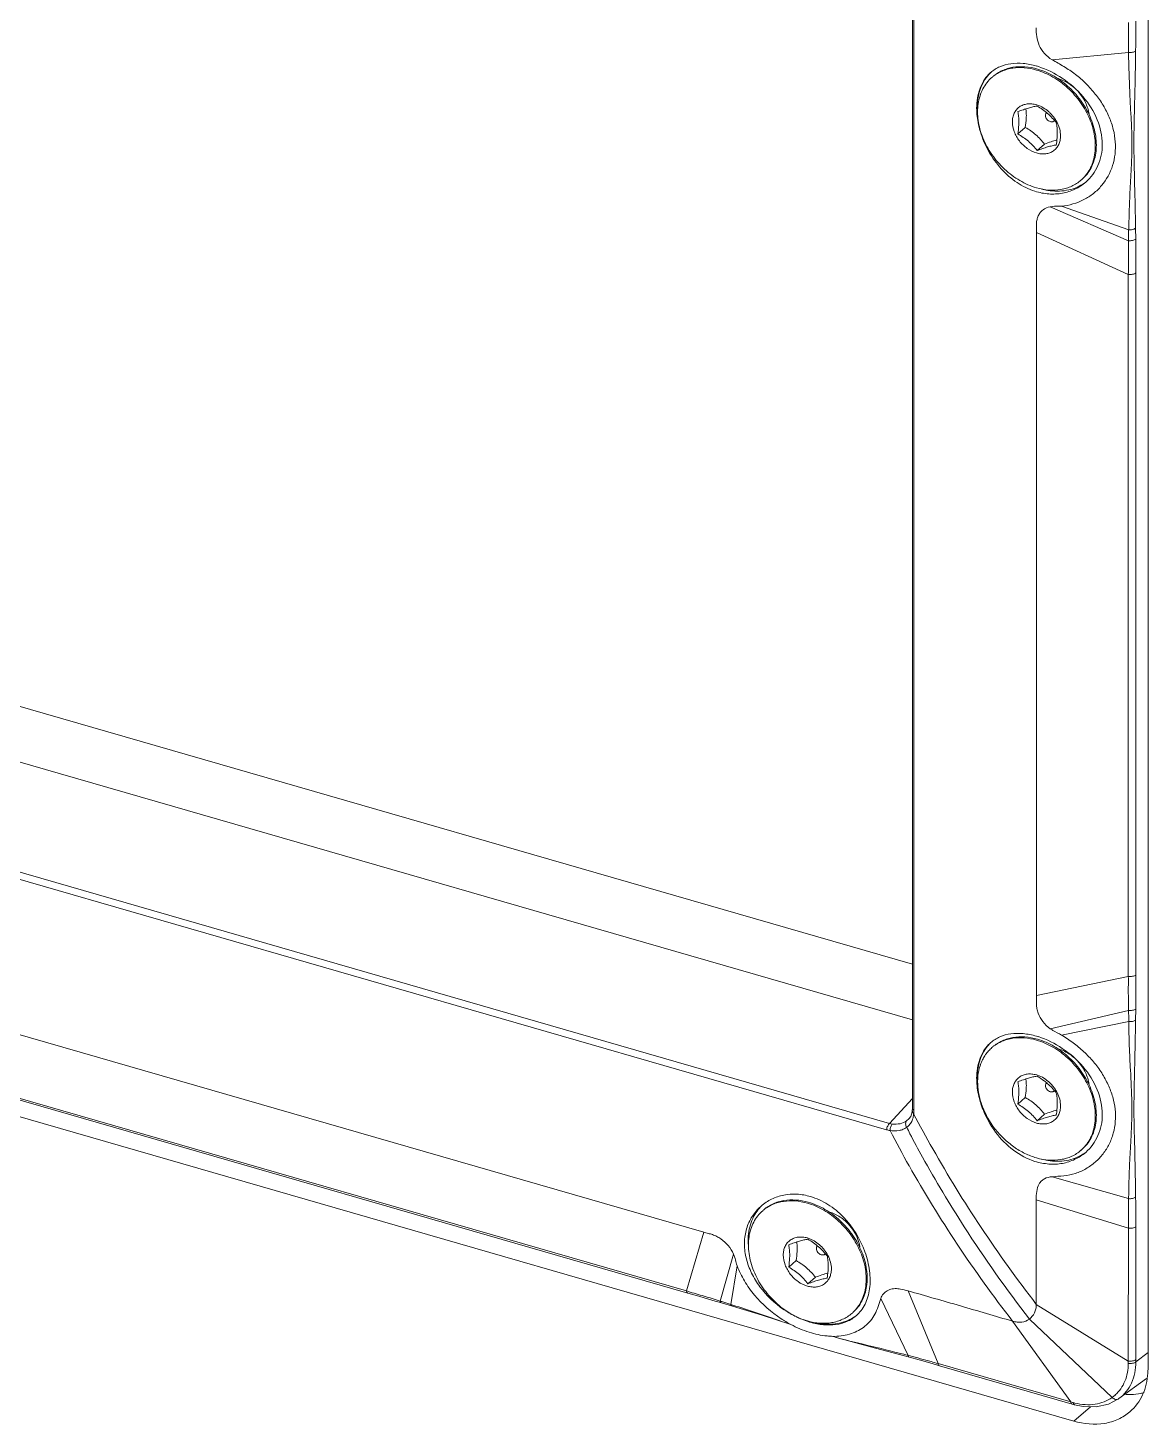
# Model space of a CAD drawing. Header units: millimetres. Extents: x 0 to 4009, y 0 to 2835.
# Drawn here: x 2814.8 to 2896.7, y 1894.6 to 1996.7 of the extents above; entities that cross this region are included whole.
import ezdxf

# ---------------------------------------------------------------- set-up
doc = ezdxf.new("R2010")
doc.units = ezdxf.units.MM
doc.layers.get('0').update_dxf_attribs({"lineweight": 13})

msp = doc.modelspace()

# ---------------------------------------------------------------- linework, layer by layer
for p, q in [((2896.68, 2006.59), (2896.68, 1898.79)), ((2879.47, 1917.79), (2879.47, 1998.01)), ((2879.58, 1997.85), (2879.58, 1917.64)), ((2889.67, 1994.36), (2895.26, 1994.89)), ((2887.17, 1988.94), (2887.71, 1989.42)), ((2889.12, 1988.2), (2888.57, 1987.73)), ((2890.36, 1983.66), (2895.27, 1981.94)), ((2889.53, 1983.62), (2895.26, 1981.14)), ((2888.53, 1981.75), (2895.24, 1978.68)), ((2888.53, 1981.75), (2888.53, 1926.02)), ((2895.77, 1982.06), (2895.78, 1981.26)), ((2895.24, 1927.41), (2895.24, 1978.68)), ((2895.79, 1978.79), (2895.79, 1927.51)), ((2761.61, 1962.32), (2879.47, 1928.3)), ((2879.47, 1924.24), (2759.59, 1958.85)), ((2752.32, 1952.37), (2877.57, 1916.21)), ((2752.54, 1952.83), (2877.79, 1916.68)), ((2738.42, 1939.05), (2891.26, 1894.93)), ((2864.23, 1908.73), (2763.46, 1937.82)), ((2765.94, 1932.32), (2863.05, 1904.28)), ((2766.64, 1932.24), (2862.95, 1904.44)), ((2895.24, 1927.41), (2888.53, 1926.02)), ((2889.53, 1923.59), (2895.26, 1924.93)), ((2895.78, 1925.03), (2895.77, 1924.22)), ((2890.36, 1923.13), (2895.27, 1924.11)), ((2879.47, 1918.49), (2877.79, 1916.68)), ((2887.17, 1918.09), (2887.71, 1918.56)), ((2879.46, 1917.59), (2879.45, 1917.51)), ((2879.47, 1917.79), (2879.46, 1917.59)), ((2879.46, 1917.59), (2879.46, 1917.59)), ((2879.53, 1917.67), (2879.58, 1917.64)), ((2889.12, 1917.35), (2888.57, 1916.87)), ((2879.21, 1917.01), (2879.04, 1916.86)), ((2879.22, 1917.01), (2879.21, 1917.01)), ((2889.67, 1912.78), (2895.26, 1911.18)), ((2888.51, 1911.1), (2895.25, 1909.02)), ((2864.23, 1908.73), (2862.95, 1904.44)), ((2895.25, 1909.02), (2895.24, 1899.32)), ((2895.79, 1909.13), (2895.79, 1899.43)), ((2866.39, 1907.13), (2865.42, 1903.7)), ((2866.66, 1906.28), (2866.21, 1903.45)), ((2870.43, 1906.18), (2870.97, 1906.66)), ((2872.38, 1905.44), (2871.83, 1904.97)), ((2881.34, 1899.13), (2879.15, 1904.45)), ((2865.52, 1903.56), (2866.31, 1903.32)), ((2866.34, 1903.41), (2865.68, 1903.62)), ((2866.34, 1903.41), (2866.21, 1903.45)), ((2866.31, 1903.32), (2868.48, 1902.66)), ((2877.16, 1903.89), (2879.16, 1899.73)), ((2895.24, 1899.32), (2888.52, 1903.46)), ((2868.48, 1902.66), (2870.58, 1902)), ((2886.79, 1902.23), (2891.03, 1896.33)), ((2894.06, 1896.66), (2888.01, 1902.38)), ((2873.79, 1901.06), (2873.89, 1901.04)), ((2873.92, 1901.03), (2873.89, 1901.04)), ((2873.89, 1901.04), (2876.77, 1900.27)), ((2876.77, 1900.27), (2879.26, 1899.59)), ((2879.29, 1899.7), (2879.16, 1899.73)), ((2879.29, 1899.69), (2879.16, 1899.73)), ((2881.34, 1899.13), (2891.03, 1896.33)), ((2881.44, 1898.98), (2891.14, 1896.17)), ((2895.24, 1899.14), (2895.24, 1899.32)), ((2895.78, 1899.43), (2895.79, 1899.25)), ((2895.79, 1899.25), (2896.68, 1899.94)), ((2894.56, 1896.58), (2896.56, 1898.05)), ((2891.04, 1896.33), (2891.17, 1896.29)), ((2891.14, 1896.17), (2891.32, 1896.12)), ((2891.17, 1896.29), (2891.22, 1896.28)), ((2891.26, 1894.93), (2892.47, 1895.98)), ((2894.56, 1896.58), (2894.52, 1896.55))]:
    msp.add_line(p, q)
for points in [[(2879.45, 1917.51), (2879.34, 1917.19), (2879.21, 1917.01)], [(2863.05, 1904.28), (2863.85, 1904.05), (2864.89, 1903.75), (2865.52, 1903.56)], [(2879.26, 1899.59), (2879.95, 1899.4), (2880.9, 1899.13), (2881.44, 1898.97)], [(2891.32, 1896.12), (2891.95, 1895.99), (2892.9, 1895.97), (2893.79, 1896.17), (2894.52, 1896.55)]]:
    msp.add_lwpolyline(points)
for centre, radius, start, end in [((2886.89, 1988.24), 5.9, 72.4599, 73.9132), ((2886.87, 1991.48), 2.58, 130.9118, 135.6088), ((2887.29, 1991.27), 3.01, 134.3179, 138.3056), ((2887.11, 1990.95), 2.8, 128.8705, 130.8938), ((2889.44, 1990.57), 2.5, 73.8969, 75.0068), ((2888.87, 1990.87), 4.67, 180.0137, 182.9636), ((2887.97, 1989.14), 2.01, 71.765, 73.8911), ((2890.94, 1991.06), 6.8, 195.8436, 196.7891), ((2890.15, 1989.6), 4.85, 255.34, 260.5123), ((2889.95, 1987.67), 2.8, 310.8942, 312.9157), ((2890.3, 1987.8), 3, 302.6754, 305.4223), ((3009.18, 1979.53), 113.94, 178.7892, 179.1881), ((3015.82, 1926.6), 120.57, 180.7952, 181.1811), ((2886.87, 1920.63), 2.57, 130.9058, 135.5816), ((2887.29, 1920.42), 3.01, 134.3107, 138.3059), ((2886.89, 1917.36), 5.92, 72.4631, 73.8756), ((2887.11, 1920.1), 2.8, 128.8705, 130.8938), ((2889.44, 1919.71), 2.5, 73.8969, 75.0068), ((2888.87, 1920.01), 4.67, 180.0139, 182.9628), ((2887.97, 1918.29), 2.01, 71.765, 73.8911), ((2890.94, 1920.21), 6.8, 195.9225, 196.649), ((2877.36, 1917.61), 2.21, 354.2494, 356.3112), ((2955.18, 1956.65), 85.21, 207.4386, 209.4042), ((2876.99, 1917.64), 2.58, 356.258, 0.0087), ((2878.19, 1918.01), 1.4, 253.3814, 262.0837), ((2952.51, 1954.28), 82.66, 207.2881, 207.6493), ((2878.08, 1917.97), 1.83, 253.8421, 262.154), ((2953.05, 1955.2), 84.75, 207.4362, 209.4124), ((2889.95, 1916.82), 2.8, 310.8942, 312.9157), ((2890.3, 1916.95), 3, 302.6746, 305.422), ((2890.15, 1918.75), 4.85, 255.324, 260.5197), ((2870.67, 1908.04), 3.44, 130.9021, 133.6585), ((2870.55, 1908.51), 3.01, 135.1036, 138.3047), ((2870.37, 1908.19), 2.8, 128.8705, 130.8938), ((2872.7, 1907.81), 2.5, 73.8969, 75.0068), ((2871.23, 1906.38), 2.01, 71.765, 73.8911), ((2962.9, 1960.35), 94.7, 212.7522, 217.7435), ((2872.13, 1908.1), 4.67, 180.0138, 182.9651), ((2878.14, 1956.23), 53.97, 253.6574, 253.8066), ((2839.46, 1821.08), 86.6, 72.375, 72.559), ((2874.28, 1909.26), 7.47, 235.5788, 237.2447), ((2874.76, 1909.87), 8.92, 236.7051, 242.0256), ((2874.2, 1909.14), 7.34, 237.236, 241.0074), ((2874.08, 1908.92), 7.08, 241.0106, 243.9115), ((2873.89, 1908.52), 6.64, 243.8483, 250.0241), ((2873.75, 1908.13), 6.22, 250.0481, 251.6274), ((2873.66, 1907.87), 5.95, 251.6217, 253.8873), ((2873.4, 1906.84), 4.85, 255.3293, 260.5176), ((2873.21, 1904.91), 2.8, 310.8942, 312.9157), ((2873.56, 1905.04), 3, 302.6751, 305.4223), ((2891.45, 1898.79), 5.23, 356.2439, 0.0123), ((2892.4, 1900.67), 4.55, 254.9135, 256.4745), ((2892.53, 1898.8), 2.63, 305.4256, 310.8536), ((2892.53, 1898.81), 2.64, 310.8539, 311.9207), ((2895.27, 1901.69), 4.82, 267.3657, 272.0847)]:
    msp.add_arc(centre, radius, start, end)
for points, knots in [([(2895.25, 1997.07), (2895.25, 1996.89), (2895.25, 1996.16), (2895.25, 1995.44), (2895.26, 1994.89)], [0, 0, 0, 0, 0.249258, 1, 1, 1, 1]), ([(2895.77, 1994.99), (2895.78, 1995.18), (2895.78, 1995.63), (2895.78, 1996.36), (2895.79, 1996.9), (2895.79, 1997.18)], [0, 0, 0, 0, 0.25157, 0.62552, 1, 1, 1, 1]), ([(2889.67, 1994.36), (2889.46, 1994.48), (2889.09, 1994.79), (2888.7, 1995.38), (2888.53, 1996.03), (2888.51, 1996.47), (2888.51, 1996.68)], [0, 0, 0, 0, 0.261003, 0.521571, 0.767595, 1, 1, 1, 1]), ([(2895.26, 1994.89), (2895.35, 1994.88), (2895.5, 1994.89), (2895.67, 1994.93), (2895.74, 1994.97), (2895.77, 1994.99)], [0, 0, 0, 0, 0.543409, 0.794005, 1, 1, 1, 1]), ([(2895.26, 1994.89), (2895.26, 1994.6), (2895.29, 1993.44), (2895.33, 1992.28), (2895.37, 1991.41)], [0, 0, 0, 0, 0.249623, 1, 1, 1, 1]), ([(2895.77, 1982.06), (2895.75, 1983.12), (2895.71, 1985.24), (2895.63, 1987.91), (2895.67, 1990.07), (2895.73, 1992.26), (2895.76, 1993.9), (2895.77, 1994.99)], [0, 0, 0, 0, 0.246199, 0.492798, 0.619242, 0.746662, 1, 1, 1, 1]), ([(2885.19, 1993.43), (2885.39, 1993.6), (2885.85, 1993.89), (2886.68, 1994.11), (2887.59, 1994.12), (2888.21, 1993.99), (2888.53, 1993.9)], [0, 0, 0, 0, 0.2252, 0.462088, 0.719416, 1, 1, 1, 1]), ([(2888.6, 1993.68), (2888.31, 1993.76), (2887.71, 1993.87), (2886.96, 1993.85), (2886.41, 1993.72), (2886.02, 1993.57), (2885.67, 1993.38), (2885.45, 1993.22), (2885.35, 1993.13)], [0, 0, 0, 0, 0.270674, 0.525063, 0.647129, 0.766407, 0.883714, 1, 1, 1, 1]), ([(2888.67, 1993.86), (2889.29, 1993.66), (2890.49, 1993.06), (2892, 1991.73), (2893.06, 1990.07), (2893.34, 1988.79), (2893.34, 1988.18)], [0, 0, 0, 0, 0.250149, 0.511117, 0.76454, 1, 1, 1, 1]), ([(2889.67, 1994.36), (2889.96, 1994.2), (2890.54, 1993.87), (2891.39, 1993.31), (2892.16, 1992.63), (2892.84, 1991.87), (2893.42, 1991.05), (2893.86, 1990.18), (2894.17, 1989.28), (2894.31, 1988.37), (2894.3, 1987.48), (2894.07, 1986.36), (2893.51, 1985.35), (2892.71, 1984.57), (2891.76, 1983.96), (2890.92, 1983.72), (2890.36, 1983.66)], [0, 0, 0, 0, 0.068351, 0.137433, 0.207273, 0.276839, 0.344995, 0.411374, 0.475761, 0.538016, 0.598302, 0.656957, 0.770727, 0.827351, 0.884273, 1, 1, 1, 1]), ([(2884.16, 1990.83), (2884.16, 1991.07), (2884.2, 1991.55), (2884.36, 1992.21), (2884.63, 1992.8), (2884.89, 1993.14), (2885.03, 1993.28)], [0, 0, 0, 0, 0.273673, 0.529967, 0.770373, 1, 1, 1, 1]), ([(2884.2, 1990.86), (2884.2, 1991.31), (2884.3, 1991.98), (2884.66, 1992.78), (2884.91, 1993.12), (2885.05, 1993.27)], [0, 0, 0, 0, 0.517737, 0.76218, 1, 1, 1, 1]), ([(2888.53, 1985.01), (2888.11, 1985.13), (2887.49, 1985.41), (2886.73, 1985.91), (2886.19, 1986.36), (2885.7, 1986.87), (2885.27, 1987.42), (2884.9, 1988.02), (2884.61, 1988.64), (2884.39, 1989.28), (2884.26, 1989.92), (2884.21, 1990.54), (2884.26, 1991.15), (2884.39, 1991.71), (2884.6, 1992.23), (2884.9, 1992.69), (2885.14, 1992.95), (2885.28, 1993.07)], [0, 0, 0, 0, 0.128499, 0.195602, 0.263889, 0.332782, 0.401676, 0.46996, 0.537062, 0.602473, 0.665792, 0.726752, 0.785258, 0.841415, 0.895542, 0.94817, 1, 1, 1, 1]), ([(2885.35, 1993.13), (2885.45, 1993.21), (2885.67, 1993.36), (2886.02, 1993.54), (2886.4, 1993.67), (2886.94, 1993.79), (2887.66, 1993.81), (2888.24, 1993.7), (2888.53, 1993.61)], [0, 0, 0, 0, 0.11616, 0.233513, 0.352928, 0.47515, 0.729682, 1, 1, 1, 1]), ([(2888.53, 1993.61), (2888.95, 1993.49), (2889.56, 1993.22), (2890.31, 1992.73), (2890.84, 1992.29), (2891.33, 1991.79), (2891.76, 1991.24), (2892.13, 1990.65), (2892.43, 1990.04), (2892.65, 1989.41), (2892.79, 1988.78), (2892.84, 1988.16), (2892.81, 1987.56), (2892.7, 1986.99), (2892.5, 1986.47), (2892.22, 1986.01), (2891.98, 1985.74), (2891.85, 1985.62)], [0, 0, 0, 0, 0.128198, 0.195122, 0.263233, 0.33197, 0.400742, 0.468955, 0.536044, 0.601509, 0.664945, 0.726076, 0.784789, 0.841157, 0.895462, 0.94819, 1, 1, 1, 1]), ([(2891.85, 1985.62), (2891.99, 1985.74), (2892.24, 1986), (2892.53, 1986.46), (2892.75, 1986.98), (2892.88, 1987.54), (2892.92, 1988.14), (2892.87, 1988.77), (2892.74, 1989.41), (2892.52, 1990.04), (2892.23, 1990.67), (2891.86, 1991.26), (2891.43, 1991.82), (2890.94, 1992.33), (2890.4, 1992.78), (2889.65, 1993.28), (2889.03, 1993.55), (2888.6, 1993.68)], [0, 0, 0, 0, 0.05183, 0.104458, 0.158586, 0.214743, 0.27325, 0.33421, 0.397528, 0.46294, 0.53004, 0.598324, 0.667217, 0.736111, 0.804397, 0.871501, 1, 1, 1, 1]), ([(2891.24, 1992.36), (2891.16, 1992.43), (2890.82, 1992.69), (2890.44, 1992.88), (2890.13, 1992.97)], [0, 0, 0, 0, 0.259012, 1, 1, 1, 1]), ([(2892.38, 1990.39), (2892.33, 1990.68), (2892.14, 1991.28), (2891.79, 1991.79), (2891.58, 1992.03)], [0, 0, 0, 0, 0.486921, 1, 1, 1, 1]), ([(2884.4, 1989.2), (2884.36, 1989.34), (2884.23, 1989.87), (2884.16, 1990.42), (2884.16, 1990.83)], [0, 0, 0, 0, 0.259518, 1, 1, 1, 1]), ([(2888.53, 1991.07), (2888.42, 1991.1), (2888.19, 1991.15), (2887.86, 1991.14), (2887.55, 1991.07), (2887.28, 1990.93), (2887.06, 1990.72), (2886.89, 1990.45), (2886.79, 1990.15), (2886.77, 1989.93), (2886.77, 1989.82)], [0, 0, 0, 0, 0.136999, 0.266428, 0.389247, 0.50766, 0.62481, 0.744133, 0.86857, 1, 1, 1, 1]), ([(2888.57, 1990.97), (2888.47, 1990.96), (2888.26, 1990.92), (2887.93, 1990.83), (2887.56, 1990.71), (2887.3, 1990.62), (2887.17, 1990.57)], [0, 0, 0, 0, 0.204428, 0.440769, 0.709115, 1, 1, 1, 1]), ([(2887.76, 1990.78), (2887.76, 1990.74), (2887.78, 1990.58), (2887.79, 1990.42), (2887.79, 1990.29)], [0, 0, 0, 0, 0.239252, 1, 1, 1, 1]), ([(2889.98, 1989.76), (2889.89, 1989.88), (2889.69, 1990.11), (2889.35, 1990.44), (2888.98, 1990.73), (2888.71, 1990.89), (2888.57, 1990.97)], [0, 0, 0, 0, 0.243221, 0.492743, 0.746206, 1, 1, 1, 1]), ([(2890.04, 1989.78), (2889.96, 1989.93), (2889.82, 1990.14), (2889.61, 1990.39), (2889.37, 1990.62), (2889.04, 1990.86), (2888.75, 1991), (2888.6, 1991.05)], [0, 0, 0, 0, 0.253603, 0.381676, 0.509374, 0.760021, 1, 1, 1, 1]), ([(2895.37, 1991.41), (2895.39, 1991.01), (2895.44, 1990.21), (2895.5, 1989.02), (2895.51, 1987.82), (2895.47, 1986.63), (2895.4, 1985.45), (2895.32, 1983.89), (2895.29, 1982.72), (2895.27, 1981.94)], [0, 0, 0, 0, 0.126739, 0.25266, 0.378455, 0.504321, 0.629296, 0.753141, 1, 1, 1, 1]), ([(2886.77, 1989.82), (2886.77, 1989.58), (2886.85, 1989.21), (2887.06, 1988.75), (2887.28, 1988.42), (2887.54, 1988.13), (2887.94, 1987.8), (2888.29, 1987.62), (2888.53, 1987.55)], [0, 0, 0, 0, 0.237649, 0.364578, 0.494405, 0.625031, 0.754273, 1, 1, 1, 1]), ([(2887.17, 1990.57), (2887.19, 1990.45), (2887.23, 1990.2), (2887.24, 1989.95), (2887.24, 1989.82)], [0, 0, 0, 0, 0.477229, 1, 1, 1, 1]), ([(2887.24, 1989.82), (2887.24, 1989.75), (2887.23, 1989.46), (2887.2, 1989.16), (2887.17, 1988.94)], [0, 0, 0, 0, 0.239411, 1, 1, 1, 1]), ([(2887.79, 1990.29), (2887.79, 1990.22), (2887.78, 1989.93), (2887.75, 1989.64), (2887.71, 1989.42)], [0, 0, 0, 0, 0.239407, 1, 1, 1, 1]), ([(2889.19, 1990.29), (2889.19, 1990.33), (2889.2, 1990.39), (2889.24, 1990.45), (2889.26, 1990.48), (2889.27, 1990.49)], [0, 0, 0, 0, 0.51828, 0.762133, 1, 1, 1, 1]), ([(2889.54, 1989.84), (2889.5, 1989.85), (2889.4, 1989.9), (2889.29, 1990.01), (2889.21, 1990.14), (2889.19, 1990.24), (2889.19, 1990.29)], [0, 0, 0, 0, 0.246106, 0.505616, 0.761983, 1, 1, 1, 1]), ([(2889.84, 1989.92), (2889.83, 1989.9), (2889.79, 1989.86), (2889.72, 1989.83), (2889.63, 1989.82), (2889.57, 1989.83), (2889.54, 1989.84)], [0, 0, 0, 0, 0.235089, 0.474254, 0.727492, 1, 1, 1, 1]), ([(2890.05, 1989.01), (2890.05, 1989.14), (2890.04, 1989.39), (2890, 1989.64), (2889.98, 1989.76)], [0, 0, 0, 0, 0.52277, 1, 1, 1, 1]), ([(2890.29, 1988.8), (2890.29, 1988.97), (2890.24, 1989.31), (2890.12, 1989.63), (2890.04, 1989.78)], [0, 0, 0, 0, 0.484404, 1, 1, 1, 1]), ([(2888.42, 1984.75), (2887.96, 1984.9), (2887.05, 1985.35), (2885.9, 1986.37), (2884.99, 1987.64), (2884.58, 1988.6), (2884.43, 1989.1)], [0, 0, 0, 0, 0.239345, 0.490366, 0.747045, 1, 1, 1, 1]), ([(2887.17, 1988.94), (2887.3, 1988.86), (2887.57, 1988.7), (2887.95, 1988.41), (2888.28, 1988.08), (2888.48, 1987.85), (2888.57, 1987.73)], [0, 0, 0, 0, 0.253794, 0.507257, 0.756779, 1, 1, 1, 1]), ([(2889.12, 1988.2), (2889.03, 1988.32), (2888.83, 1988.55), (2888.49, 1988.88), (2888.12, 1989.17), (2887.85, 1989.34), (2887.71, 1989.42)], [0, 0, 0, 0, 0.243221, 0.492743, 0.746206, 1, 1, 1, 1]), ([(2888.53, 1987.55), (2888.64, 1987.52), (2888.86, 1987.48), (2889.2, 1987.48), (2889.51, 1987.55), (2889.78, 1987.7), (2890, 1987.91), (2890.17, 1988.17), (2890.27, 1988.47), (2890.29, 1988.69), (2890.29, 1988.8)], [0, 0, 0, 0, 0.136999, 0.266428, 0.389247, 0.50766, 0.62481, 0.744133, 0.86857, 1, 1, 1, 1]), ([(2889.98, 1988.13), (2889.99, 1988.21), (2890.03, 1988.5), (2890.05, 1988.79), (2890.05, 1989.01)], [0, 0, 0, 0, 0.258897, 1, 1, 1, 1]), ([(2888.57, 1987.73), (2888.71, 1987.78), (2888.96, 1987.87), (2889.33, 1987.99), (2889.67, 1988.08), (2889.88, 1988.12), (2889.98, 1988.13)], [0, 0, 0, 0, 0.290885, 0.559231, 0.795572, 1, 1, 1, 1]), ([(2890.03, 1988.5), (2889.88, 1988.46), (2889.58, 1988.37), (2889.28, 1988.26), (2889.12, 1988.2)], [0, 0, 0, 0, 0.473383, 1, 1, 1, 1]), ([(2893.34, 1988.18), (2893.34, 1987.91), (2893.29, 1987.38), (2893.05, 1986.63), (2892.67, 1985.96), (2892.32, 1985.58), (2892.13, 1985.42)], [0, 0, 0, 0, 0.258647, 0.509943, 0.756029, 1, 1, 1, 1]), ([(2892.13, 1985.42), (2891.89, 1985.21), (2891.35, 1984.86), (2890.42, 1984.57), (2889.42, 1984.52), (2888.75, 1984.65), (2888.42, 1984.75)], [0, 0, 0, 0, 0.239521, 0.483906, 0.736571, 1, 1, 1, 1]), ([(2891.78, 1985.56), (2891.68, 1985.47), (2891.46, 1985.31), (2891.11, 1985.12), (2890.72, 1984.97), (2890.17, 1984.84), (2889.42, 1984.81), (2888.83, 1984.93), (2888.53, 1985.01)], [0, 0, 0, 0, 0.116286, 0.233593, 0.352869, 0.474934, 0.729324, 1, 1, 1, 1]), ([(2891.92, 1985.28), (2891.74, 1985.16), (2891.36, 1984.97), (2890.5, 1984.74), (2889.8, 1984.75), (2889.35, 1984.82)], [0, 0, 0, 0, 0.23725, 0.481433, 1, 1, 1, 1]), ([(2890.36, 1983.66), (2890.29, 1983.66), (2890.01, 1983.65), (2889.73, 1983.67), (2889.53, 1983.62)], [0, 0, 0, 0, 0.252021, 1, 1, 1, 1]), ([(2888.53, 1981.75), (2888.53, 1981.86), (2888.53, 1982.07), (2888.52, 1982.38), (2888.56, 1982.68), (2888.65, 1982.96), (2888.8, 1983.21), (2889.07, 1983.47), (2889.34, 1983.59), (2889.53, 1983.62)], [0, 0, 0, 0, 0.135081, 0.269343, 0.398944, 0.522535, 0.641736, 0.759176, 1, 1, 1, 1]), ([(2895.27, 1981.94), (2895.36, 1981.93), (2895.5, 1981.94), (2895.67, 1981.99), (2895.74, 1982.03), (2895.77, 1982.06)], [0, 0, 0, 0, 0.541166, 0.791313, 1, 1, 1, 1]), ([(2895.26, 1981.14), (2895.25, 1980.73), (2895.24, 1979.91), (2895.25, 1979.09), (2895.24, 1978.68)], [0, 0, 0, 0, 0.498457, 1, 1, 1, 1]), ([(2895.26, 1981.14), (2895.35, 1981.13), (2895.5, 1981.14), (2895.67, 1981.2), (2895.75, 1981.24), (2895.78, 1981.26)], [0, 0, 0, 0, 0.543871, 0.793899, 1, 1, 1, 1]), ([(2895.79, 1978.79), (2895.79, 1978.99), (2895.79, 1979.82), (2895.78, 1980.64), (2895.78, 1981.26)], [0, 0, 0, 0, 0.250461, 1, 1, 1, 1]), ([(2895.24, 1978.68), (2895.35, 1978.67), (2895.5, 1978.67), (2895.68, 1978.72), (2895.75, 1978.76), (2895.79, 1978.79)], [0, 0, 0, 0, 0.542622, 0.794117, 1, 1, 1, 1]), ([(2895.24, 1927.41), (2895.35, 1927.4), (2895.5, 1927.4), (2895.68, 1927.45), (2895.75, 1927.49), (2895.79, 1927.51)], [0, 0, 0, 0, 0.542632, 0.794125, 1, 1, 1, 1]), ([(2895.79, 1927.51), (2895.79, 1927.31), (2895.79, 1926.48), (2895.78, 1925.65), (2895.78, 1925.03)], [0, 0, 0, 0, 0.24919, 1, 1, 1, 1]), ([(2895.24, 1927.41), (2895.25, 1927.2), (2895.24, 1926.79), (2895.24, 1925.96), (2895.25, 1925.34), (2895.26, 1924.93)], [0, 0, 0, 0, 0.249038, 0.498503, 1, 1, 1, 1]), ([(2888.53, 1926.02), (2888.53, 1925.91), (2888.53, 1925.7), (2888.52, 1925.38), (2888.56, 1925.05), (2888.69, 1924.61), (2888.98, 1924.08), (2889.33, 1923.74), (2889.53, 1923.59)], [0, 0, 0, 0, 0.114814, 0.230415, 0.349932, 0.474688, 0.735055, 1, 1, 1, 1]), ([(2895.26, 1924.93), (2895.35, 1924.92), (2895.5, 1924.92), (2895.67, 1924.97), (2895.75, 1925.01), (2895.78, 1925.03)], [0, 0, 0, 0, 0.544664, 0.794855, 1, 1, 1, 1]), ([(2889.53, 1923.59), (2889.59, 1923.55), (2889.86, 1923.38), (2890.15, 1923.25), (2890.36, 1923.13)], [0, 0, 0, 0, 0.252097, 1, 1, 1, 1]), ([(2895.27, 1924.11), (2895.36, 1924.11), (2895.5, 1924.11), (2895.67, 1924.16), (2895.74, 1924.2), (2895.77, 1924.22)], [0, 0, 0, 0, 0.545218, 0.794549, 1, 1, 1, 1]), ([(2895.27, 1924.11), (2895.28, 1923.52), (2895.31, 1922.33), (2895.36, 1921.15), (2895.4, 1920.56)], [0, 0, 0, 0, 0.499879, 1, 1, 1, 1]), ([(2895.77, 1924.22), (2895.75, 1923.12), (2895.72, 1921.48), (2895.67, 1919.3), (2895.63, 1917.14), (2895.73, 1914.48), (2895.76, 1912.35), (2895.77, 1911.29)], [0, 0, 0, 0, 0.253791, 0.381089, 0.507219, 0.753342, 1, 1, 1, 1]), ([(2885.03, 1922.43), (2884.89, 1922.29), (2884.63, 1921.95), (2884.36, 1921.36), (2884.2, 1920.69), (2884.16, 1920.22), (2884.16, 1919.98)], [0, 0, 0, 0, 0.229604, 0.470007, 0.726322, 1, 1, 1, 1]), ([(2884.2, 1920.01), (2884.2, 1920.46), (2884.3, 1921.13), (2884.66, 1921.93), (2884.91, 1922.27), (2885.05, 1922.42)], [0, 0, 0, 0, 0.517737, 0.76218, 1, 1, 1, 1]), ([(2888.53, 1923.05), (2888.21, 1923.14), (2887.59, 1923.26), (2886.68, 1923.26), (2885.85, 1923.04), (2885.39, 1922.75), (2885.19, 1922.58)], [0, 0, 0, 0, 0.280658, 0.537996, 0.774861, 1, 1, 1, 1]), ([(2888.6, 1922.82), (2888.31, 1922.91), (2887.71, 1923.02), (2886.96, 1922.99), (2886.41, 1922.86), (2886.02, 1922.72), (2885.67, 1922.52), (2885.45, 1922.36), (2885.35, 1922.28)], [0, 0, 0, 0, 0.270674, 0.525063, 0.647129, 0.766407, 0.883714, 1, 1, 1, 1]), ([(2885.35, 1922.28), (2885.45, 1922.36), (2885.67, 1922.51), (2886.02, 1922.68), (2886.4, 1922.82), (2886.94, 1922.93), (2887.66, 1922.95), (2888.24, 1922.84), (2888.53, 1922.76)], [0, 0, 0, 0, 0.11616, 0.233513, 0.352928, 0.47515, 0.729682, 1, 1, 1, 1]), ([(2888.53, 1922.76), (2888.95, 1922.64), (2889.56, 1922.37), (2890.31, 1921.88), (2890.84, 1921.44), (2891.33, 1920.94), (2891.76, 1920.39), (2892.13, 1919.8), (2892.43, 1919.19), (2892.65, 1918.56), (2892.79, 1917.93), (2892.84, 1917.31), (2892.81, 1916.71), (2892.7, 1916.14), (2892.5, 1915.62), (2892.22, 1915.16), (2891.98, 1914.89), (2891.85, 1914.77)], [0, 0, 0, 0, 0.128198, 0.195122, 0.263233, 0.33197, 0.400742, 0.468955, 0.536044, 0.601509, 0.664945, 0.726076, 0.784789, 0.841157, 0.895462, 0.94819, 1, 1, 1, 1]), ([(2891.85, 1914.77), (2891.99, 1914.89), (2892.24, 1915.15), (2892.53, 1915.61), (2892.75, 1916.12), (2892.88, 1916.69), (2892.92, 1917.29), (2892.87, 1917.92), (2892.74, 1918.56), (2892.52, 1919.19), (2892.23, 1919.81), (2891.86, 1920.41), (2891.43, 1920.97), (2890.94, 1921.48), (2890.4, 1921.93), (2889.65, 1922.43), (2889.03, 1922.7), (2888.6, 1922.82)], [0, 0, 0, 0, 0.05183, 0.104458, 0.158586, 0.214743, 0.27325, 0.33421, 0.397528, 0.46294, 0.53004, 0.598324, 0.667217, 0.736111, 0.804397, 0.871501, 1, 1, 1, 1]), ([(2893.34, 1917.33), (2893.34, 1917.94), (2893.06, 1919.21), (2892, 1920.88), (2890.49, 1922.21), (2889.29, 1922.81), (2888.67, 1923.01)], [0, 0, 0, 0, 0.235476, 0.488882, 0.74984, 1, 1, 1, 1]), ([(2890.36, 1923.13), (2890.65, 1922.96), (2891.22, 1922.58), (2892, 1921.92), (2892.71, 1921.19), (2893.31, 1920.38), (2893.78, 1919.52), (2894.12, 1918.62), (2894.3, 1917.72), (2894.32, 1916.82), (2894.17, 1915.96), (2893.87, 1915.15), (2893.42, 1914.44), (2892.84, 1913.83), (2892.16, 1913.34), (2891.38, 1912.99), (2890.53, 1912.83), (2889.96, 1912.8), (2889.67, 1912.78)], [0, 0, 0, 0, 0.069546, 0.139831, 0.209746, 0.278568, 0.345769, 0.410941, 0.473959, 0.534949, 0.594245, 0.652321, 0.709547, 0.766497, 0.823793, 0.88152, 0.940338, 1, 1, 1, 1]), ([(2885.49, 1916.29), (2885.12, 1916.78), (2884.66, 1917.57), (2884.32, 1918.7), (2884.21, 1919.53), (2884.25, 1920.33), (2884.41, 1920.94), (2884.62, 1921.39), (2884.8, 1921.7), (2885.02, 1921.97), (2885.19, 1922.14), (2885.28, 1922.21)], [0, 0, 0, 0, 0.280864, 0.415451, 0.543982, 0.665862, 0.781397, 0.83725, 0.892091, 0.946227, 1, 1, 1, 1]), ([(2891.25, 1921.49), (2891.17, 1921.57), (2890.83, 1921.83), (2890.44, 1922.03), (2890.13, 1922.11)], [0, 0, 0, 0, 0.259055, 1, 1, 1, 1]), ([(2892.38, 1919.53), (2892.33, 1919.83), (2892.14, 1920.43), (2891.79, 1920.94), (2891.58, 1921.18)], [0, 0, 0, 0, 0.486921, 1, 1, 1, 1]), ([(2895.4, 1920.56), (2895.44, 1919.77), (2895.51, 1918.58), (2895.5, 1917), (2895.45, 1915.83), (2895.38, 1914.66), (2895.32, 1913.5), (2895.28, 1912.34), (2895.27, 1911.56), (2895.26, 1911.18)], [0, 0, 0, 0, 0.252493, 0.378486, 0.504398, 0.629091, 0.752803, 0.876274, 1, 1, 1, 1]), ([(2884.16, 1919.98), (2884.16, 1919.85), (2884.18, 1919.29), (2884.29, 1918.75), (2884.4, 1918.34)], [0, 0, 0, 0, 0.240035, 1, 1, 1, 1]), ([(2888.53, 1920.22), (2888.42, 1920.25), (2888.19, 1920.29), (2887.86, 1920.29), (2887.55, 1920.22), (2887.28, 1920.07), (2887.06, 1919.86), (2886.89, 1919.6), (2886.79, 1919.3), (2886.77, 1919.08), (2886.77, 1918.97)], [0, 0, 0, 0, 0.136999, 0.266428, 0.389247, 0.50766, 0.62481, 0.744133, 0.86857, 1, 1, 1, 1]), ([(2888.57, 1920.12), (2888.47, 1920.11), (2888.26, 1920.07), (2887.93, 1919.98), (2887.56, 1919.86), (2887.3, 1919.77), (2887.17, 1919.72)], [0, 0, 0, 0, 0.204428, 0.440769, 0.709115, 1, 1, 1, 1]), ([(2887.17, 1919.72), (2887.19, 1919.6), (2887.23, 1919.35), (2887.24, 1919.1), (2887.24, 1918.97)], [0, 0, 0, 0, 0.477229, 1, 1, 1, 1]), ([(2887.79, 1919.44), (2887.79, 1919.37), (2887.78, 1919.08), (2887.75, 1918.78), (2887.71, 1918.56)], [0, 0, 0, 0, 0.239407, 1, 1, 1, 1]), ([(2887.76, 1919.92), (2887.76, 1919.89), (2887.78, 1919.72), (2887.79, 1919.56), (2887.79, 1919.44)], [0, 0, 0, 0, 0.239252, 1, 1, 1, 1]), ([(2889.57, 1919.37), (2889.5, 1919.44), (2889.34, 1919.58), (2889.02, 1919.84), (2888.75, 1920.02), (2888.57, 1920.12)], [0, 0, 0, 0, 0.247812, 0.4982, 1, 1, 1, 1]), ([(2889.51, 1919.64), (2889.37, 1919.76), (2889.09, 1919.99), (2888.77, 1920.14), (2888.6, 1920.19)], [0, 0, 0, 0, 0.51137, 1, 1, 1, 1]), ([(2889.19, 1919.44), (2889.19, 1919.48), (2889.2, 1919.53), (2889.24, 1919.6), (2889.26, 1919.63), (2889.27, 1919.64)], [0, 0, 0, 0, 0.51828, 0.762133, 1, 1, 1, 1]), ([(2889.54, 1918.99), (2889.5, 1919), (2889.4, 1919.05), (2889.29, 1919.16), (2889.21, 1919.29), (2889.19, 1919.39), (2889.19, 1919.44)], [0, 0, 0, 0, 0.246106, 0.505616, 0.761983, 1, 1, 1, 1]), ([(2890.04, 1918.93), (2890, 1918.99), (2889.86, 1919.25), (2889.67, 1919.48), (2889.51, 1919.64)], [0, 0, 0, 0, 0.24806, 1, 1, 1, 1]), ([(2889.98, 1918.9), (2889.95, 1918.94), (2889.82, 1919.11), (2889.68, 1919.26), (2889.57, 1919.37)], [0, 0, 0, 0, 0.246665, 1, 1, 1, 1]), ([(2886.77, 1918.97), (2886.77, 1918.73), (2886.85, 1918.35), (2887.06, 1917.9), (2887.28, 1917.57), (2887.54, 1917.27), (2887.94, 1916.95), (2888.29, 1916.77), (2888.53, 1916.7)], [0, 0, 0, 0, 0.237649, 0.364578, 0.494405, 0.625031, 0.754273, 1, 1, 1, 1]), ([(2887.24, 1918.97), (2887.24, 1918.9), (2887.23, 1918.6), (2887.2, 1918.31), (2887.17, 1918.09)], [0, 0, 0, 0, 0.239411, 1, 1, 1, 1]), ([(2889.12, 1917.35), (2889.03, 1917.47), (2888.83, 1917.7), (2888.49, 1918.03), (2888.12, 1918.32), (2887.85, 1918.48), (2887.71, 1918.56)], [0, 0, 0, 0, 0.243221, 0.492743, 0.746206, 1, 1, 1, 1]), ([(2889.84, 1919.07), (2889.83, 1919.05), (2889.79, 1919.01), (2889.72, 1918.98), (2889.63, 1918.97), (2889.57, 1918.98), (2889.54, 1918.99)], [0, 0, 0, 0, 0.235089, 0.474254, 0.727492, 1, 1, 1, 1]), ([(2890.05, 1918.15), (2890.05, 1918.29), (2890.04, 1918.54), (2890, 1918.79), (2889.98, 1918.9)], [0, 0, 0, 0, 0.52277, 1, 1, 1, 1]), ([(2890.29, 1917.95), (2890.29, 1918.12), (2890.24, 1918.45), (2890.12, 1918.77), (2890.04, 1918.93)], [0, 0, 0, 0, 0.484404, 1, 1, 1, 1]), ([(2879.56, 1917.39), (2879.56, 1917.34), (2879.54, 1917.17), (2879.5, 1917.01), (2879.45, 1916.89)], [0, 0, 0, 0, 0.259667, 1, 1, 1, 1]), ([(2879.46, 1917.59), (2879.46, 1917.59), (2879.46, 1917.55), (2879.47, 1917.52), (2879.48, 1917.49)], [0, 0, 0, 0, 0.24262, 1, 1, 1, 1]), ([(2879.47, 1917.79), (2879.47, 1917.78), (2879.47, 1917.74), (2879.5, 1917.7), (2879.53, 1917.67)], [0, 0, 0, 0, 0.230609, 1, 1, 1, 1]), ([(2879.48, 1917.49), (2879.48, 1917.48), (2879.51, 1917.44), (2879.54, 1917.41), (2879.56, 1917.39)], [0, 0, 0, 0, 0.237256, 1, 1, 1, 1]), ([(2884.43, 1918.26), (2884.48, 1918.06), (2884.76, 1917.28), (2885.17, 1916.55), (2885.54, 1916.04)], [0, 0, 0, 0, 0.246118, 1, 1, 1, 1]), ([(2887.17, 1918.09), (2887.3, 1918.01), (2887.57, 1917.84), (2887.95, 1917.55), (2888.28, 1917.23), (2888.48, 1916.99), (2888.57, 1916.87)], [0, 0, 0, 0, 0.253794, 0.507257, 0.756779, 1, 1, 1, 1]), ([(2888.53, 1916.7), (2888.64, 1916.67), (2888.86, 1916.63), (2889.2, 1916.63), (2889.51, 1916.7), (2889.78, 1916.85), (2890, 1917.05), (2890.17, 1917.32), (2890.27, 1917.62), (2890.29, 1917.84), (2890.29, 1917.95)], [0, 0, 0, 0, 0.136999, 0.266428, 0.389247, 0.50766, 0.62481, 0.744133, 0.86857, 1, 1, 1, 1]), ([(2890.03, 1917.65), (2889.88, 1917.61), (2889.58, 1917.52), (2889.28, 1917.41), (2889.12, 1917.35)], [0, 0, 0, 0, 0.473383, 1, 1, 1, 1]), ([(2889.98, 1917.28), (2889.99, 1917.35), (2890.03, 1917.64), (2890.05, 1917.94), (2890.05, 1918.15)], [0, 0, 0, 0, 0.258897, 1, 1, 1, 1]), ([(2892.13, 1914.56), (2892.32, 1914.73), (2892.67, 1915.11), (2893.05, 1915.78), (2893.29, 1916.53), (2893.34, 1917.06), (2893.34, 1917.33)], [0, 0, 0, 0, 0.24395, 0.490034, 0.74135, 1, 1, 1, 1]), ([(2877.57, 1916.21), (2877.59, 1916.31), (2877.63, 1916.44), (2877.72, 1916.59), (2877.77, 1916.65), (2877.79, 1916.68)], [0, 0, 0, 0, 0.541854, 0.792733, 1, 1, 1, 1]), ([(2878, 1916.63), (2877.98, 1916.61), (2877.93, 1916.54), (2877.87, 1916.39), (2877.84, 1916.25), (2877.83, 1916.16)], [0, 0, 0, 0, 0.201615, 0.449178, 1, 1, 1, 1]), ([(2879.04, 1916.38), (2878.96, 1916.33), (2878.79, 1916.23), (2878.38, 1916.11), (2878.05, 1916.12), (2877.83, 1916.16)], [0, 0, 0, 0, 0.233494, 0.477738, 1, 1, 1, 1]), ([(2879.04, 1916.86), (2878.9, 1916.76), (2878.56, 1916.62), (2878.19, 1916.61), (2878, 1916.63)], [0, 0, 0, 0, 0.479962, 1, 1, 1, 1]), ([(2879.04, 1916.86), (2878.99, 1916.81), (2878.96, 1916.68), (2878.99, 1916.51), (2879.02, 1916.42), (2879.04, 1916.38)], [0, 0, 0, 0, 0.439944, 0.71396, 1, 1, 1, 1]), ([(2879.45, 1916.89), (2879.41, 1916.79), (2879.3, 1916.6), (2879.13, 1916.45), (2879.04, 1916.38)], [0, 0, 0, 0, 0.50064, 1, 1, 1, 1]), ([(2888.53, 1914.16), (2888.24, 1914.24), (2887.67, 1914.47), (2887, 1914.86), (2886.5, 1915.25), (2886.01, 1915.68), (2885.69, 1916.04), (2885.49, 1916.29)], [0, 0, 0, 0, 0.238382, 0.486774, 0.61384, 0.74211, 1, 1, 1, 1]), ([(2888.57, 1916.87), (2888.71, 1916.92), (2888.96, 1917.02), (2889.33, 1917.14), (2889.67, 1917.23), (2889.88, 1917.26), (2889.98, 1917.28)], [0, 0, 0, 0, 0.290885, 0.559231, 0.795572, 1, 1, 1, 1]), ([(2879.28, 1915.92), (2879.58, 1915.35), (2880.83, 1913.04), (2882.18, 1910.78), (2883.25, 1909.12)], [0, 0, 0, 0, 0.245135, 1, 1, 1, 1]), ([(2885.54, 1916.04), (2885.91, 1915.55), (2886.77, 1914.66), (2887.86, 1914.08), (2888.42, 1913.9)], [0, 0, 0, 0, 0.513031, 1, 1, 1, 1]), ([(2888.52, 1903.46), (2887.11, 1905.28), (2884.45, 1908.98), (2882.06, 1912.86), (2880.96, 1914.82)], [0, 0, 0, 0, 0.506961, 1, 1, 1, 1]), ([(2888.42, 1913.9), (2888.75, 1913.8), (2889.42, 1913.67), (2890.42, 1913.71), (2891.35, 1914.01), (2891.89, 1914.36), (2892.13, 1914.56)], [0, 0, 0, 0, 0.263477, 0.516139, 0.760507, 1, 1, 1, 1]), ([(2891.78, 1914.71), (2891.68, 1914.62), (2891.46, 1914.46), (2891.11, 1914.26), (2890.72, 1914.12), (2890.17, 1913.99), (2889.42, 1913.96), (2888.83, 1914.07), (2888.53, 1914.16)], [0, 0, 0, 0, 0.116286, 0.233593, 0.352869, 0.474934, 0.729324, 1, 1, 1, 1]), ([(2891.92, 1914.42), (2891.74, 1914.31), (2891.36, 1914.12), (2890.5, 1913.88), (2889.8, 1913.89), (2889.35, 1913.97)], [0, 0, 0, 0, 0.237254, 0.481438, 1, 1, 1, 1]), ([(2879.22, 1913.59), (2880.33, 1911.63), (2882.71, 1907.75), (2885.38, 1904.05), (2886.79, 1902.23)], [0, 0, 0, 0, 0.493038, 1, 1, 1, 1]), ([(2889.67, 1912.78), (2889.48, 1912.77), (2889.19, 1912.7), (2888.89, 1912.48), (2888.65, 1912.18), (2888.52, 1911.7), (2888.51, 1911.3), (2888.51, 1911.1)], [0, 0, 0, 0, 0.248389, 0.366936, 0.485516, 0.73408, 1, 1, 1, 1]), ([(2868.41, 1910.64), (2868.64, 1910.84), (2869.17, 1911.18), (2870.07, 1911.48), (2871.04, 1911.54), (2871.69, 1911.43), (2872.01, 1911.33)], [0, 0, 0, 0, 0.239931, 0.484535, 0.737189, 1, 1, 1, 1]), ([(2872.01, 1911.33), (2872.46, 1911.2), (2873.34, 1910.8), (2874.86, 1909.55), (2875.92, 1907.81), (2876.38, 1905.95), (2876.4, 1904.63), (2876.13, 1903.64), (2875.73, 1903), (2875.49, 1902.74), (2875.35, 1902.63)], [0, 0, 0, 0, 0.129267, 0.264862, 0.540791, 0.672737, 0.793503, 0.901247, 0.951336, 1, 1, 1, 1]), ([(2895.26, 1911.18), (2895.36, 1911.17), (2895.5, 1911.17), (2895.67, 1911.23), (2895.75, 1911.27), (2895.77, 1911.29)], [0, 0, 0, 0, 0.539926, 0.791152, 1, 1, 1, 1]), ([(2895.77, 1911.29), (2895.78, 1911.11), (2895.78, 1910.66), (2895.78, 1909.94), (2895.78, 1909.4), (2895.79, 1909.13)], [0, 0, 0, 0, 0.248456, 0.624508, 1, 1, 1, 1]), ([(2870.05, 1903.09), (2869.4, 1903.54), (2868.51, 1904.38), (2867.69, 1905.71), (2867.3, 1906.76), (2867.15, 1907.83), (2867.27, 1908.86), (2867.65, 1909.79), (2868.06, 1910.31), (2868.29, 1910.53)], [0, 0, 0, 0, 0.274157, 0.408072, 0.536673, 0.659238, 0.776237, 0.889145, 1, 1, 1, 1]), ([(2867.46, 1908.1), (2867.46, 1908.55), (2867.56, 1909.22), (2867.92, 1910.02), (2868.17, 1910.36), (2868.31, 1910.51)], [0, 0, 0, 0, 0.517737, 0.76218, 1, 1, 1, 1]), ([(2871.79, 1902.25), (2871.37, 1902.37), (2870.74, 1902.65), (2869.99, 1903.15), (2869.45, 1903.6), (2868.96, 1904.11), (2868.53, 1904.66), (2868.16, 1905.26), (2867.87, 1905.88), (2867.65, 1906.52), (2867.52, 1907.16), (2867.47, 1907.78), (2867.51, 1908.38), (2867.64, 1908.95), (2867.86, 1909.47), (2868.15, 1909.93), (2868.4, 1910.19), (2868.54, 1910.3)], [0, 0, 0, 0, 0.128499, 0.195602, 0.263889, 0.332782, 0.401676, 0.46996, 0.537062, 0.602473, 0.665792, 0.726752, 0.785258, 0.841415, 0.895542, 0.94817, 1, 1, 1, 1]), ([(2871.86, 1910.92), (2871.56, 1911), (2870.97, 1911.11), (2870.22, 1911.09), (2869.67, 1910.96), (2869.28, 1910.81), (2868.93, 1910.62), (2868.71, 1910.46), (2868.61, 1910.37)], [0, 0, 0, 0, 0.270674, 0.525063, 0.647129, 0.766407, 0.883714, 1, 1, 1, 1]), ([(2868.61, 1910.37), (2868.71, 1910.45), (2868.93, 1910.6), (2869.28, 1910.78), (2869.66, 1910.91), (2870.2, 1911.02), (2870.92, 1911.04), (2871.5, 1910.93), (2871.79, 1910.85)], [0, 0, 0, 0, 0.11616, 0.233513, 0.352928, 0.47515, 0.729682, 1, 1, 1, 1]), ([(2871.79, 1910.85), (2872.21, 1910.73), (2872.82, 1910.46), (2873.57, 1909.97), (2874.1, 1909.53), (2874.59, 1909.03), (2875.02, 1908.48), (2875.39, 1907.89), (2875.68, 1907.28), (2875.91, 1906.65), (2876.05, 1906.02), (2876.1, 1905.4), (2876.07, 1904.8), (2875.96, 1904.23), (2875.76, 1903.71), (2875.48, 1903.25), (2875.24, 1902.98), (2875.11, 1902.86)], [0, 0, 0, 0, 0.128198, 0.195122, 0.263233, 0.33197, 0.400742, 0.468955, 0.536044, 0.601509, 0.664945, 0.726076, 0.784789, 0.841157, 0.895462, 0.94819, 1, 1, 1, 1]), ([(2875.11, 1902.86), (2875.25, 1902.98), (2875.5, 1903.24), (2875.79, 1903.7), (2876.01, 1904.22), (2876.14, 1904.78), (2876.18, 1905.38), (2876.13, 1906.01), (2876, 1906.65), (2875.78, 1907.28), (2875.49, 1907.91), (2875.12, 1908.5), (2874.69, 1909.06), (2874.2, 1909.57), (2873.66, 1910.02), (2872.91, 1910.52), (2872.29, 1910.79), (2871.86, 1910.92)], [0, 0, 0, 0, 0.05183, 0.104458, 0.158586, 0.214743, 0.27325, 0.33421, 0.397528, 0.46294, 0.53004, 0.598324, 0.667217, 0.736111, 0.804397, 0.871501, 1, 1, 1, 1]), ([(2875.63, 1907.63), (2875.55, 1908.21), (2875.12, 1909.07), (2874.22, 1909.86), (2873.67, 1910.13), (2873.39, 1910.21)], [0, 0, 0, 0, 0.497684, 0.755531, 1, 1, 1, 1]), ([(2888.52, 1903.46), (2888.52, 1904.1), (2888.51, 1905.37), (2888.5, 1907.28), (2888.5, 1909.19), (2888.52, 1910.47), (2888.51, 1911.1)], [0, 0, 0, 0, 0.250142, 0.500303, 0.750199, 1, 1, 1, 1]), ([(2895.26, 1911.18), (2895.26, 1911), (2895.25, 1910.28), (2895.25, 1909.56), (2895.25, 1909.02)], [0, 0, 0, 0, 0.248514, 1, 1, 1, 1]), ([(2864.23, 1908.73), (2864.33, 1908.7), (2864.54, 1908.64), (2864.87, 1908.56), (2865.18, 1908.42), (2865.59, 1908.18), (2866.03, 1907.77), (2866.29, 1907.35), (2866.39, 1907.13)], [0, 0, 0, 0, 0.117456, 0.235659, 0.357424, 0.483601, 0.743127, 1, 1, 1, 1]), ([(2871.79, 1908.31), (2871.68, 1908.34), (2871.45, 1908.38), (2871.12, 1908.38), (2870.81, 1908.31), (2870.54, 1908.16), (2870.31, 1907.96), (2870.15, 1907.69), (2870.05, 1907.39), (2870.03, 1907.17), (2870.03, 1907.06)], [0, 0, 0, 0, 0.136999, 0.266428, 0.389247, 0.50766, 0.62481, 0.744133, 0.86857, 1, 1, 1, 1]), ([(2871.83, 1908.21), (2871.73, 1908.2), (2871.52, 1908.16), (2871.19, 1908.07), (2870.82, 1907.95), (2870.56, 1907.86), (2870.43, 1907.81)], [0, 0, 0, 0, 0.204428, 0.440769, 0.709115, 1, 1, 1, 1]), ([(2873.24, 1907), (2873.15, 1907.11), (2872.95, 1907.35), (2872.61, 1907.68), (2872.24, 1907.96), (2871.97, 1908.13), (2871.83, 1908.21)], [0, 0, 0, 0, 0.243221, 0.492743, 0.746206, 1, 1, 1, 1]), ([(2873.29, 1907.02), (2873.22, 1907.17), (2873.08, 1907.38), (2872.87, 1907.63), (2872.63, 1907.86), (2872.3, 1908.1), (2872.01, 1908.24), (2871.86, 1908.29)], [0, 0, 0, 0, 0.253603, 0.381676, 0.509374, 0.760021, 1, 1, 1, 1]), ([(2895.79, 1909.13), (2895.72, 1909.08), (2895.54, 1909.02), (2895.35, 1909.01), (2895.25, 1909.02)], [0, 0, 0, 0, 0.456554, 1, 1, 1, 1]), ([(2866.66, 1906.28), (2866.61, 1906.42), (2866.54, 1906.71), (2866.45, 1906.99), (2866.39, 1907.13)], [0, 0, 0, 0, 0.495636, 1, 1, 1, 1]), ([(2870.43, 1907.81), (2870.45, 1907.69), (2870.49, 1907.44), (2870.5, 1907.19), (2870.5, 1907.06)], [0, 0, 0, 0, 0.477229, 1, 1, 1, 1]), ([(2871.04, 1907.53), (2871.04, 1907.46), (2871.04, 1907.17), (2871, 1906.88), (2870.97, 1906.66)], [0, 0, 0, 0, 0.239407, 1, 1, 1, 1]), ([(2871.01, 1908.02), (2871.02, 1907.98), (2871.04, 1907.82), (2871.04, 1907.65), (2871.04, 1907.53)], [0, 0, 0, 0, 0.239252, 1, 1, 1, 1]), ([(2872.45, 1907.53), (2872.45, 1907.57), (2872.46, 1907.63), (2872.49, 1907.69), (2872.52, 1907.72), (2872.53, 1907.73)], [0, 0, 0, 0, 0.51828, 0.762133, 1, 1, 1, 1]), ([(2872.8, 1907.08), (2872.75, 1907.09), (2872.66, 1907.14), (2872.55, 1907.25), (2872.47, 1907.38), (2872.45, 1907.48), (2872.45, 1907.53)], [0, 0, 0, 0, 0.246106, 0.505616, 0.761983, 1, 1, 1, 1]), ([(2873.1, 1907.16), (2873.09, 1907.14), (2873.05, 1907.1), (2872.97, 1907.07), (2872.89, 1907.06), (2872.83, 1907.07), (2872.8, 1907.08)], [0, 0, 0, 0, 0.235089, 0.474254, 0.727492, 1, 1, 1, 1]), ([(2869.87, 1902.41), (2869.15, 1902.89), (2868.16, 1903.75), (2867.17, 1905.14), (2866.8, 1905.89), (2866.66, 1906.28)], [0, 0, 0, 0, 0.508186, 0.758101, 1, 1, 1, 1]), ([(2870.03, 1907.06), (2870.03, 1906.82), (2870.11, 1906.44), (2870.32, 1905.99), (2870.54, 1905.66), (2870.8, 1905.36), (2871.2, 1905.04), (2871.55, 1904.86), (2871.79, 1904.79)], [0, 0, 0, 0, 0.237649, 0.364578, 0.494405, 0.625031, 0.754273, 1, 1, 1, 1]), ([(2870.5, 1907.06), (2870.5, 1906.99), (2870.49, 1906.7), (2870.46, 1906.4), (2870.43, 1906.18)], [0, 0, 0, 0, 0.239411, 1, 1, 1, 1]), ([(2870.43, 1906.18), (2870.56, 1906.1), (2870.83, 1905.93), (2871.21, 1905.65), (2871.54, 1905.32), (2871.74, 1905.09), (2871.83, 1904.97)], [0, 0, 0, 0, 0.253794, 0.507257, 0.756779, 1, 1, 1, 1]), ([(2872.38, 1905.44), (2872.29, 1905.56), (2872.09, 1905.79), (2871.75, 1906.12), (2871.38, 1906.41), (2871.11, 1906.58), (2870.97, 1906.66)], [0, 0, 0, 0, 0.243221, 0.492743, 0.746206, 1, 1, 1, 1]), ([(2873.31, 1906.25), (2873.31, 1906.38), (2873.3, 1906.63), (2873.26, 1906.88), (2873.24, 1907)], [0, 0, 0, 0, 0.52277, 1, 1, 1, 1]), ([(2873.24, 1905.37), (2873.25, 1905.45), (2873.29, 1905.74), (2873.31, 1906.03), (2873.31, 1906.25)], [0, 0, 0, 0, 0.258897, 1, 1, 1, 1]), ([(2873.55, 1906.04), (2873.55, 1906.21), (2873.5, 1906.55), (2873.37, 1906.86), (2873.29, 1907.02)], [0, 0, 0, 0, 0.484404, 1, 1, 1, 1]), ([(2871.79, 1904.79), (2871.9, 1904.76), (2872.12, 1904.72), (2872.46, 1904.72), (2872.77, 1904.79), (2873.04, 1904.94), (2873.26, 1905.15), (2873.43, 1905.41), (2873.52, 1905.71), (2873.55, 1905.93), (2873.55, 1906.04)], [0, 0, 0, 0, 0.136999, 0.266428, 0.389247, 0.50766, 0.62481, 0.744133, 0.86857, 1, 1, 1, 1]), ([(2871.83, 1904.97), (2871.97, 1905.02), (2872.22, 1905.11), (2872.59, 1905.23), (2872.93, 1905.32), (2873.14, 1905.36), (2873.24, 1905.37)], [0, 0, 0, 0, 0.290885, 0.559231, 0.795572, 1, 1, 1, 1]), ([(2873.29, 1905.74), (2873.14, 1905.7), (2872.83, 1905.61), (2872.54, 1905.5), (2872.38, 1905.44)], [0, 0, 0, 0, 0.473383, 1, 1, 1, 1]), ([(2863.05, 1904.28), (2863.04, 1904.29), (2863, 1904.3), (2862.97, 1904.36), (2862.95, 1904.41), (2862.95, 1904.44)], [0, 0, 0, 0, 0.206202, 0.565356, 1, 1, 1, 1]), ([(2865.42, 1903.7), (2865.03, 1903.82), (2864.25, 1904.06), (2863.47, 1904.28), (2863.08, 1904.4)], [0, 0, 0, 0, 0.500241, 1, 1, 1, 1]), ([(2877.16, 1903.89), (2877.2, 1904.01), (2877.33, 1904.23), (2877.62, 1904.48), (2878, 1904.61), (2878.27, 1904.61), (2878.4, 1904.6)], [0, 0, 0, 0, 0.243187, 0.482981, 0.732151, 1, 1, 1, 1]), ([(2878.4, 1904.6), (2878.47, 1904.59), (2878.72, 1904.56), (2878.97, 1904.5), (2879.15, 1904.44)], [0, 0, 0, 0, 0.244371, 1, 1, 1, 1]), ([(2879.15, 1904.45), (2879.79, 1904.26), (2881.06, 1903.9), (2882.97, 1903.35), (2884.88, 1902.79), (2886.16, 1902.41), (2886.79, 1902.23)], [0, 0, 0, 0, 0.249482, 0.499214, 0.74963, 1, 1, 1, 1]), ([(2865.42, 1903.7), (2865.42, 1903.68), (2865.44, 1903.63), (2865.48, 1903.57), (2865.52, 1903.56)], [0, 0, 0, 0, 0.298576, 1, 1, 1, 1]), ([(2866.21, 1903.45), (2866.22, 1903.43), (2866.24, 1903.38), (2866.27, 1903.33), (2866.31, 1903.32)], [0, 0, 0, 0, 0.29236, 1, 1, 1, 1]), ([(2869.81, 1902.26), (2869.23, 1902.45), (2868.08, 1902.84), (2866.92, 1903.22), (2866.34, 1903.41)], [0, 0, 0, 0, 0.501954, 1, 1, 1, 1]), ([(2877.16, 1903.89), (2877.1, 1903.69), (2876.97, 1903.3), (2876.75, 1902.74), (2876.42, 1902.25), (2876.01, 1901.85), (2875.54, 1901.54), (2874.81, 1901.22), (2874.2, 1901.13), (2873.79, 1901.12)], [0, 0, 0, 0, 0.132498, 0.25997, 0.381583, 0.500705, 0.619791, 0.740997, 1, 1, 1, 1]), ([(2888.01, 1902.38), (2888.17, 1902.5), (2888.37, 1902.74), (2888.5, 1903.13), (2888.52, 1903.35), (2888.52, 1903.46)], [0, 0, 0, 0, 0.479049, 0.732334, 1, 1, 1, 1]), ([(2875.04, 1902.8), (2874.94, 1902.71), (2874.72, 1902.55), (2874.37, 1902.36), (2873.98, 1902.21), (2873.43, 1902.08), (2872.68, 1902.05), (2872.09, 1902.16), (2871.79, 1902.25)], [0, 0, 0, 0, 0.116286, 0.233593, 0.352869, 0.474934, 0.729324, 1, 1, 1, 1]), ([(2875.35, 1902.63), (2875.15, 1902.45), (2874.69, 1902.16), (2873.86, 1901.95), (2872.95, 1901.94), (2872.33, 1902.06), (2872.01, 1902.15)], [0, 0, 0, 0, 0.225218, 0.462023, 0.719428, 1, 1, 1, 1]), ([(2875.18, 1902.52), (2875, 1902.4), (2874.62, 1902.21), (2873.75, 1901.97), (2873.06, 1901.99), (2872.61, 1902.06)], [0, 0, 0, 0, 0.237253, 0.481437, 1, 1, 1, 1]), ([(2888.01, 1902.38), (2887.85, 1902.27), (2887.55, 1902.15), (2887.12, 1902.15), (2886.9, 1902.2), (2886.79, 1902.23)], [0, 0, 0, 0, 0.47398, 0.729642, 1, 1, 1, 1]), ([(2873.24, 1901.15), (2872.79, 1901.19), (2871.87, 1901.39), (2871.01, 1901.76), (2870.58, 1901.99)], [0, 0, 0, 0, 0.479859, 1, 1, 1, 1]), ([(2873.79, 1901.12), (2873.75, 1901.12), (2873.56, 1901.12), (2873.38, 1901.14), (2873.24, 1901.15)], [0, 0, 0, 0, 0.245596, 1, 1, 1, 1]), ([(2879.16, 1899.73), (2878.29, 1899.95), (2876.54, 1900.39), (2874.79, 1900.8), (2873.92, 1901.03)], [0, 0, 0, 0, 0.502134, 1, 1, 1, 1]), ([(2879.16, 1899.73), (2879.17, 1899.71), (2879.18, 1899.66), (2879.22, 1899.6), (2879.26, 1899.59)], [0, 0, 0, 0, 0.303564, 1, 1, 1, 1]), ([(2881.34, 1899.13), (2881.17, 1899.18), (2880.48, 1899.37), (2879.8, 1899.56), (2879.29, 1899.7)], [0, 0, 0, 0, 0.250467, 1, 1, 1, 1]), ([(2881.34, 1899.13), (2881.35, 1899.09), (2881.36, 1899.03), (2881.41, 1898.98), (2881.44, 1898.98)], [0, 0, 0, 0, 0.576312, 1, 1, 1, 1]), ([(2895.24, 1899.14), (2895.24, 1898.7), (2895.12, 1898.04), (2894.71, 1897.29), (2894.44, 1896.98), (2894.29, 1896.85)], [0, 0, 0, 0, 0.517664, 0.761584, 1, 1, 1, 1]), ([(2895.79, 1899.25), (2895.79, 1898.73), (2895.65, 1897.94), (2895.11, 1897.07), (2894.76, 1896.72), (2894.56, 1896.58)], [0, 0, 0, 0, 0.517544, 0.760887, 1, 1, 1, 1]), ([(2895.24, 1899.32), (2895.34, 1899.31), (2895.53, 1899.31), (2895.72, 1899.37), (2895.78, 1899.43)], [0, 0, 0, 0, 0.544505, 1, 1, 1, 1]), ([(2895.24, 1899.14), (2895.34, 1899.13), (2895.5, 1899.13), (2895.68, 1899.19), (2895.76, 1899.23), (2895.79, 1899.25)], [0, 0, 0, 0, 0.539459, 0.792016, 1, 1, 1, 1]), ([(2895.36, 1895.62), (2895.75, 1895.95), (2896.4, 1896.84), (2896.64, 1897.9), (2896.67, 1898.44)], [0, 0, 0, 0, 0.482615, 1, 1, 1, 1]), ([(2896.39, 1897.01), (2896.31, 1896.99), (2896, 1896.92), (2895.68, 1896.88), (2895.44, 1896.88)], [0, 0, 0, 0, 0.24549, 1, 1, 1, 1]), ([(2891.03, 1896.33), (2891.04, 1896.29), (2891.06, 1896.23), (2891.11, 1896.18), (2891.14, 1896.17)], [0, 0, 0, 0, 0.576292, 1, 1, 1, 1]), ([(2891.22, 1896.28), (2891.22, 1896.27), (2891.23, 1896.23), (2891.24, 1896.19), (2891.26, 1896.16)], [0, 0, 0, 0, 0.277143, 1, 1, 1, 1]), ([(2891.26, 1896.16), (2891.27, 1896.16), (2891.28, 1896.14), (2891.3, 1896.13), (2891.32, 1896.12)], [0, 0, 0, 0, 0.270907, 1, 1, 1, 1]), ([(2894.06, 1896.66), (2893.88, 1896.53), (2893.48, 1896.32), (2892.8, 1896.14), (2892.08, 1896.11), (2891.58, 1896.19), (2891.34, 1896.25)], [0, 0, 0, 0, 0.233881, 0.476141, 0.730977, 1, 1, 1, 1]), ([(2894.38, 1896.51), (2894.36, 1896.51), (2894.28, 1896.52), (2894.17, 1896.57), (2894.09, 1896.63), (2894.06, 1896.66)], [0, 0, 0, 0, 0.224562, 0.601456, 1, 1, 1, 1]), ([(2894.52, 1896.55), (2894.51, 1896.54), (2894.47, 1896.52), (2894.42, 1896.51), (2894.38, 1896.51)], [0, 0, 0, 0, 0.234354, 1, 1, 1, 1]), ([(2891.26, 1894.93), (2891.98, 1894.72), (2893.13, 1894.61), (2894.52, 1895.02), (2895.11, 1895.4), (2895.36, 1895.62)], [0, 0, 0, 0, 0.524159, 0.765966, 1, 1, 1, 1])]:
    msp.add_open_spline(points, degree=3, knots=knots)

doc.saveas('drawing.dxf')
